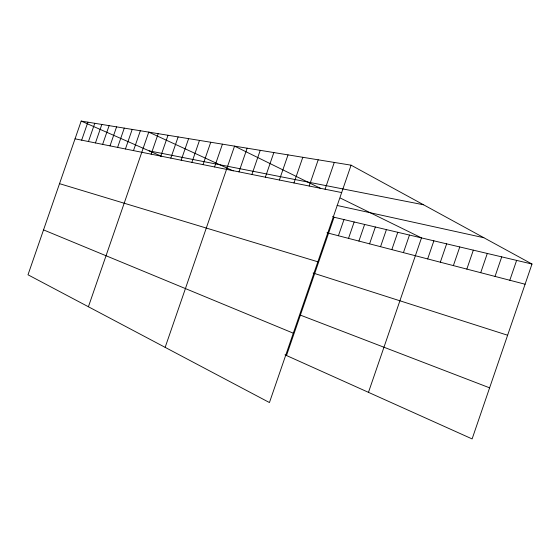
<?xml version="1.0" encoding="UTF-8"?>
<svg xmlns="http://www.w3.org/2000/svg" width="560" height="560" viewBox="0 0 560 560"><rect width="100%" height="100%" fill="white"/><g stroke="black" fill="none" stroke-linecap="round" stroke-linejoin="round"><path stroke-width="0.84" d="M325.066 189.224L334.285 162.435M351.085 165.179L269.444 402.549L28 274.792L81.186 121.079L351.085 165.179L532 264.033L472.115 438.921L284.984 354.83M286.496 355.509L334.061 217.224L332.577 216.545M338.415 235.746L343.98 219.569M348.523 238.371L354.158 221.977M358.911 241.066L364.623 224.448M369.579 243.838L375.368 226.996M380.548 246.687L386.414 229.607M391.825 249.62L397.775 232.295M403.431 252.63L409.465 235.06M368.473 392.35L421.491 237.902L340.326 198.058M427.665 258.923L433.874 240.828M440.328 262.213L446.635 243.845M453.383 265.601L459.774 246.953M466.837 269.094L473.326 250.159M480.711 272.699L487.305 253.463M495.033 276.416L501.725 256.879M509.817 280.259L516.621 260.4M88.459 141.526L94.766 123.298M95.445 142.933L101.836 124.453M102.627 144.382L109.109 125.643M110.012 145.873L116.585 126.861M117.607 147.406L124.278 128.121M125.433 148.981L132.195 129.416M133.483 150.605L140.35 130.746M88.41 306.754L148.75 132.118L233.212 170.912M151.137 154.161L158.214 133.665M160.804 156.107L168 135.268M170.807 158.13L178.129 136.92M181.167 160.216L188.615 138.635M191.898 162.379L199.479 140.406M203.021 164.619L210.742 142.247M214.564 166.95L222.425 144.158M165.151 347.368L234.549 146.139L320.425 188.293M238.98 171.871L247.142 148.197M251.909 174.475L260.232 150.332M265.363 177.184L273.847 152.558M279.37 180.012L288.029 154.875M293.965 182.952L302.799 157.29M309.183 186.018L318.206 159.81M81.662 140.161L87.885 122.171M149.17 150.878L423.584 204.792M75.047 138.824L341.67 192.57M337.134 205.457L483.84 237.72M334.061 217.224L532 264.033M326.97 232.778L525.091 284.221M59.535 183.666L317.856 261.793M313.124 273.028L507.619 335.237M300.384 315.119L489.608 387.835M43.533 229.894L293.3 333.186M81.186 121.079L161.378 156.233"/></g></svg>
